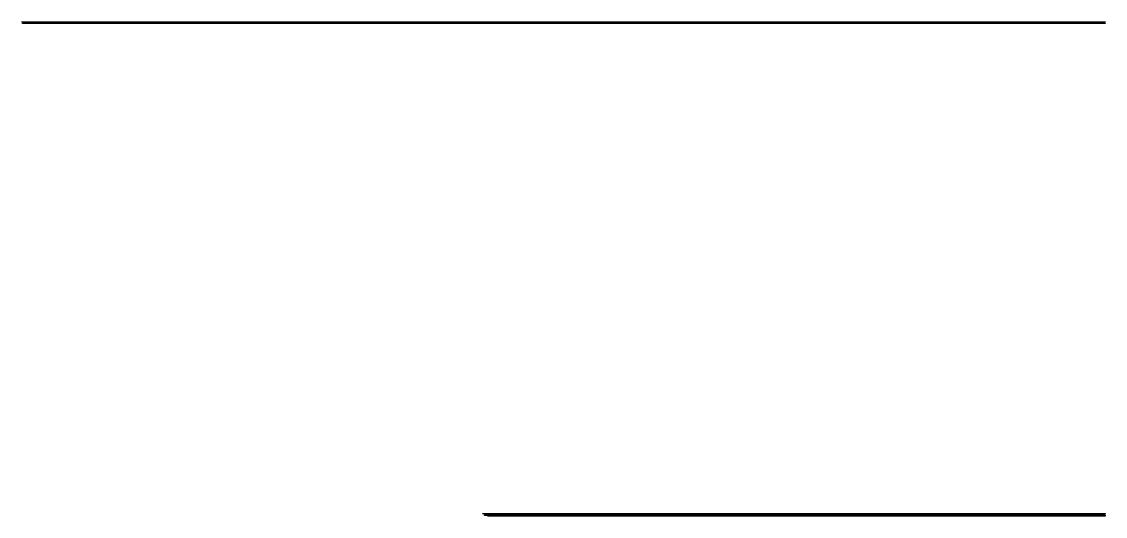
# Model space of a CAD drawing. Header units: millimetres. Extents: x -22.3 to 22, y -16.9 to 3.4.
import ezdxf

# ---------------------------------------------------------------- set-up
doc = ezdxf.new("R2010")
doc.units = ezdxf.units.MM

msp = doc.modelspace()

# ---------------------------------------------------------------- linework, layer by layer
for points in [[(-22.268231, 3.346681), (-22.268231, 3.366681), (22.048, 3.366681), (22.048, 3.346681)], [(-22.229212, 3.286681), (-22.229212, 3.306681), (22.048, 3.306681), (22.048, 3.286681)], [(-3.411441, -16.756456), (-3.411441, -16.736456), (22.048, -16.736456), (22.048, -16.756456)], [(-3.339092, -16.81645), (-3.339092, -16.79645), (22.048, -16.79645), (22.048, -16.81645)], [(-3.208239, -16.854993), (-3.208239, -16.834993), (22.048, -16.834993), (22.048, -16.854993)]]:
    msp.add_lwpolyline(points, close=True)

doc.saveas('drawing.dxf')
